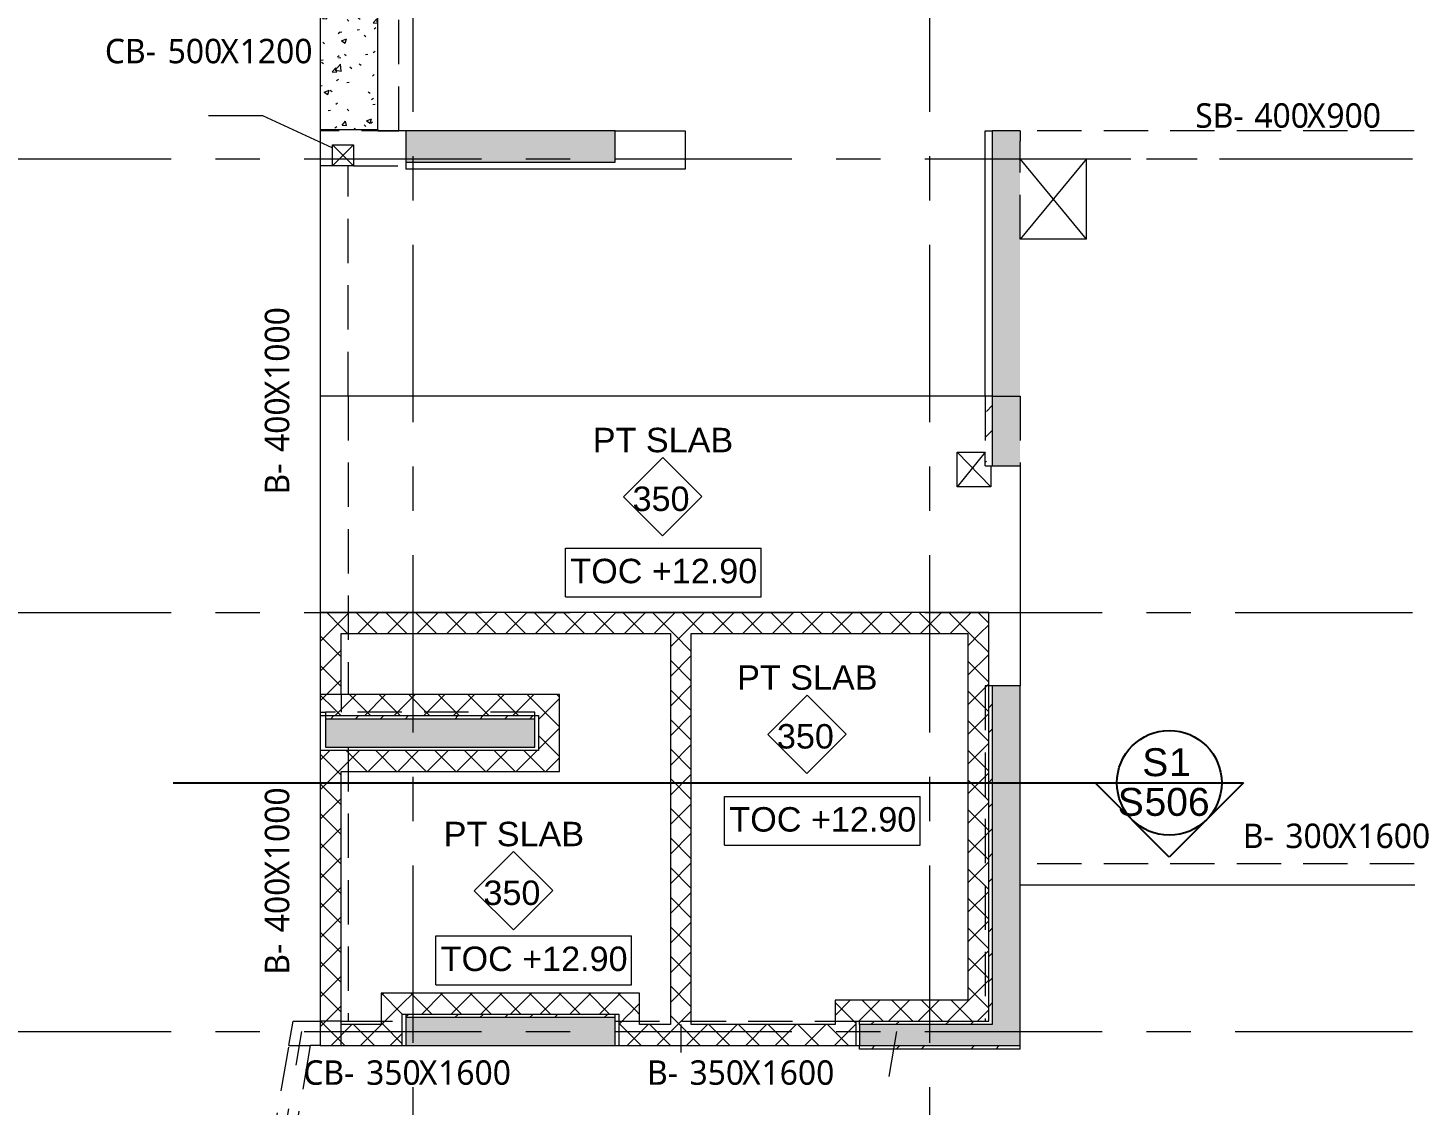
# Model space of a CAD drawing. Header units: millimetres. Extents: x 1499 to 248787, y -26353 to 51881.
# Drawn here: x 67345 to 87082, y 10286 to 25723 of the extents above; entities that cross this region are included whole.
import ezdxf

# ---------------------------------------------------------------- set-up
doc = ezdxf.new("R2010")
doc.units = ezdxf.units.MM
for name, pattern in [('00-SX_HIDDEN', [600, 400, -200]), ('Dashed __25x_', [952.5, 635, -317.5]), ('DASHED___25x_', [952.5, 635, -317.5]), ('Grid Line', [4445, 2540, -635, 635, -635]), ('HIDDEN 2', [1440, 960, -480])]:
    doc.linetypes.add(name, pattern=pattern)
for name, color, linetype, lineweight in [('A-DETL', 90, 'Continuous', 5), ('A-DETL-HDLN', 90, 'HIDDEN 2', 5), ('A-FLOR', 192, 'Continuous', 15), ('A-FLOR-HDLN', 190, 'Dashed __25x_', 5), ('A-FLOR-IDEN', 11, 'Continuous', 5), ('A-FLOR-PATT', 8, 'Continuous', 15), ('A-WALL-PATT', 111, 'Continuous', 15), ('G-ANNO-DIMS', 111, 'Continuous', 5), ('G-ANNO-TEXT', 231, 'Continuous', 5), ('I-WALL', 2, 'Continuous', 5), ('S-BEAM', 12, 'Continuous', 15), ('S-BEAM-HDLN', 1, 'DASHED___25x_', 5), ('S-BEAM-IDEN', 2, 'Continuous', 5), ('S-GRID', 1, 'Continuous', 5)]:
    doc.layers.add(name, color=color, linetype=linetype, lineweight=lineweight)
doc.styles.add('Arial_1', font='arial.ttf', dxfattribs={"height": 350})
doc.styles.add('Arial_3', font='arial.ttf', dxfattribs={"height": 400})
doc.styles.add('Trebuchet MS', font='trebuc.ttf', dxfattribs={"height": 350})
pattern_1 = [(45, (49092.77, 0), (-356.404, 356.404), []), (45, (49449.2, 0), (-356.404, 356.404), [252.016, -126.008])]
pattern_2 = [(45, (49092.77, 0), (-212.132, 212.132), []), (135, (49092.77, 0), (-212.132, -212.132), [])]
pattern_3 = [(50, (49092.8, 0), (728.7365, -63.756), [76.2, -838.2]), (355, (49092.8, 0), (-140.972, 764.228), [60.96, -670.56]), (100.451, (49153.5, -5.3), (587.77, 700.467), [64.76, -712.36]), (46.184, (49092.8, 203.2), (1084.316, -168.171), [114.3, -1257.3]), (96.636, (49183.1, 189.2), (949.61, 989.71), [97.14, -1068.54]), (351.184, (49092.8, 203.2), (949.62, 989.7), [91.44, -1005.84]), (21, (49194.4, 152.4), (606.458, -409.0606), [76.2, -838.2]), (326, (49194.4, 152.4), (247.208, 736.753), [60.96, -670.56]), (71.451, (49244.9, 118.3), (853.668, 327.685), [64.76, -712.36]), (37.5, (49092.77, 0), (12.3547, 338.2201), [33.528, -628.904, 33.528, -647.192, -673.1]), (37.5, (49092.77, 0), (12.3547, 338.2201), [-1343.152, 33.528, -639.572]), (7.5, (49092.77, 0), (267.279, 400.722), [33.528, -354.584, 33.528, -613.664, -256.54]), (7.5, (49092.77, 0), (267.279, 400.722), [-1035.304, 33.528, -223.012]), (327.5, (48866.2, 0), (542.3633, -22.9153), [33.528, -220.472, 33.528, -758.952, -1051.56]), (327.5, (48866.2, 0), (542.3633, -22.9153), [-1046.48, 33.528, -1018.032]), (317.5, (48764.6, 0), (592.517, 101.707), [33.528, -296.672, 33.528, -492.76, -746.76]), (317.5, (48764.6, 0), (592.517, 101.707), [-856.488, 33.528, -713.232])]

# ---------------------------------------------------------------- blocks, each defined once
blk = doc.blocks.new('BAI-AN_TAG_SLAB MARK-TYPE COMMENT_rfa 1_75 - BAI-AN_TAG_SLAB MARK-TYPE COMMENT-7641453-1ST FLOOR  FRAMING PLAN')
at = {"layer": 'A-FLOR-IDEN'}
for p, q in [((-2.8, 0), (0.019, 2.819)), ((2.819, 0.019), (0.019, 2.819)), ((-2.8, 0), (0, -2.8)), ((2.819, 0.019), (0, -2.8))]:
    blk.add_line(p, q, dxfattribs=at)
blk = doc.blocks.new('Spot Elevations - Spot Elevation _Str_ Plan_-5963248-1ST FLOOR  FRAMING PLAN')
at = {"layer": 'G-ANNO-DIMS'}
for p, q in [((-7, 4.125), (7, 4.125)), ((-7, 0.625), (-7, 4.125)), ((7, 0.625), (7, 4.125)), ((-7, 0.625), (7, 0.625))]:
    blk.add_line(p, q, dxfattribs=at)

msp = doc.modelspace()

# ---------------------------------------------------------------- hatches: boundary and pattern name
at = {"layer": 'A-FLOR-PATT', "lineweight": 5}
h = msp.add_hatch(dxfattribs=at)
h.set_pattern_fill('FP_14', color=256, style=0, pattern_type=2)
h.set_pattern_definition(pattern_3)
h.paths.add_polyline_path([(71982.5136, 24264.3012), (72361.585, 24264.3012), (72361.585, 26244.3279), (71712.5298, 26244.3279), (71712.5298, 27644.3279), (72361.585, 27644.3279), (72361.585, 34744.1759), (71762.5298, 34744.1759), (71762.5298, 35644.1759), (72361.585, 35644.1759), (72361.585, 36853.5306), (71537.5548, 36853.5252), (71537.5548, 24264.3012), (71712.5298, 24264.3012)])
h.paths.add_polyline_path([(72261.585, 27844.3279), (71762.5298, 27844.3279), (71762.5298, 28344.3279), (72261.585, 28344.3279), (72261.585, 28144.3279)])
h.paths.add_polyline_path([(72361.585, 37253.5306), (72361.585, 38120.2143), (71537.5548, 38120.2143), (71537.5548, 37253.5453), (72151.8996, 37253.5343)])
h = msp.add_hatch(dxfattribs=at)
h.set_pattern_fill('FP_14', color=256, style=0, pattern_type=2)
h.set_pattern_definition(pattern_3)
h.paths.add_polyline_path([(71982.5136, 24264.3012), (72361.585, 24264.3012), (72361.585, 26244.3279), (71712.5298, 26244.3279), (71712.5298, 27644.3279), (72361.585, 27644.3279), (72361.585, 34744.1759), (71762.5298, 34744.1759), (71762.5298, 35644.1759), (72361.585, 35644.1759), (72361.585, 36853.5306), (71537.5548, 36853.5252), (71537.5548, 24264.3012), (71712.5298, 24264.3012)])
h.paths.add_polyline_path([(72261.585, 27844.3279), (71762.5298, 27844.3279), (71762.5298, 28344.3279), (72261.585, 28344.3279), (72261.585, 28144.3279)])
h.paths.add_polyline_path([(72361.585, 37253.5306), (72361.585, 38120.2143), (71537.5548, 38120.2143), (71537.5548, 37253.5453), (72151.8996, 37253.5343)])
at = {"layer": 'A-WALL-PATT', "lineweight": 5}
for points in [[(73493.9668, 23794.1661), (75762.5298, 23794.1661), (75762.5298, 24244.1661), (72762.5298, 24244.1661), (72762.5298, 23794.1661), (73227.1746, 23794.1661)], [(81562.553, 19444.3012), (81562.553, 24244.3012), (81162.553, 24244.3012), (81162.553, 19444.3012), (81225.5994, 19444.3012)], [(81162.553, 11444.1661), (81562.553, 11444.1661), (81562.553, 16294.1661), (81162.553, 16294.1661), (81162.553, 12763.3333)], [(72762.5298, 15419.1661), (74612.5297, 15419.1661), (74612.5297, 15819.1661), (71612.5297, 15819.1661), (71612.5297, 15419.1661), (71837.5548, 15419.1661)], [(72762.5298, 11144.1571), (75762.5298, 11144.1661), (75762.5298, 11544.1571), (72762.5298, 11544.1571), (72762.5298, 11296.3201)], [(80011.119, 11144.1661), (81562.5299, 11144.1661), (81562.5299, 11444.1661), (79262.5299, 11444.1661), (79262.5299, 11144.1661), (79487.5354, 11144.1667)]]:
    msp.add_hatch(color=256, dxfattribs=at).paths.add_polyline_path(points)
h = msp.add_hatch(dxfattribs=at)
h.set_pattern_fill('FP_11', color=5, style=0, pattern_type=2)
h.set_pattern_definition(pattern_2)
h.paths.add_polyline_path([(71537.5548, 15969.1661), (71837.5548, 15969.1661), (71837.5548, 17344.1661), (71537.5548, 17344.1661), (71537.5548, 15994.6306)])
h = msp.add_hatch(dxfattribs=at)
h.set_pattern_fill('FP_11', color=5, style=0, pattern_type=2)
h.set_pattern_definition(pattern_2)
h.paths.add_polyline_path([(71537.5548, 15969.1661), (71837.5548, 15969.1661), (71837.5548, 17344.1661), (71537.5548, 17344.1661), (71537.5548, 15994.6306)])
h = msp.add_hatch(dxfattribs=at)
h.set_pattern_fill('FP_11', color=5, style=0, pattern_type=2)
h.set_pattern_definition(pattern_2)
h.paths.add_polyline_path([(80957.2899, 17044.1661), (81112.553, 17044.1661), (81112.553, 17344.1661), (71837.5548, 17344.1661), (71837.5548, 17044.1661), (80812.553, 17044.1661)])
h = msp.add_hatch(dxfattribs=at)
h.set_pattern_fill('FP_11', color=5, style=0, pattern_type=2)
h.set_pattern_definition(pattern_2)
h.paths.add_polyline_path([(80957.2899, 17044.1661), (81112.553, 17044.1661), (81112.553, 17344.1661), (71837.5548, 17344.1661), (71837.5548, 17044.1661), (80812.553, 17044.1661)])
h = msp.add_hatch(dxfattribs=at)
h.set_pattern_fill('FP_11', color=5, style=0, pattern_type=2)
h.set_pattern_definition(pattern_2)
h.paths.add_polyline_path([(76852.5113, 11444.1661), (76852.5113, 17044.1661), (76552.5113, 17044.1661), (76552.5113, 11444.1661)])
h = msp.add_hatch(dxfattribs=at)
h.set_pattern_fill('FP_11', color=5, style=0, pattern_type=2)
h.set_pattern_definition(pattern_2)
h.paths.add_polyline_path([(76852.5113, 11444.1661), (76852.5113, 17044.1661), (76552.5113, 17044.1661), (76552.5113, 11444.1661)])
h = msp.add_hatch(dxfattribs=at)
h.set_pattern_fill('FP_11', color=5, style=0, pattern_type=2)
h.set_pattern_definition(pattern_2)
h.paths.add_polyline_path([(80812.553, 11794.1661), (81112.553, 11794.1661), (81112.553, 17044.1661), (80812.553, 17044.1661), (80812.553, 12763.3333)])
h = msp.add_hatch(dxfattribs=at)
h.set_pattern_fill('FP_11', color=5, style=0, pattern_type=2)
h.set_pattern_definition(pattern_2)
h.paths.add_polyline_path([(80812.553, 11794.1661), (81112.553, 11794.1661), (81112.553, 17044.1661), (80812.553, 17044.1661), (80812.553, 12763.3333)])
h = msp.add_hatch(dxfattribs=at)
h.set_pattern_fill('FP_11', color=5, style=0, pattern_type=2)
h.set_pattern_definition(pattern_2)
h.paths.add_polyline_path([(73752.5266, 15869.1661), (74962.5297, 15869.1661), (74962.5297, 16169.1661), (71837.5548, 16169.1661), (71837.5548, 15969.1661), (71537.5548, 15969.1661), (71537.5548, 15869.1661), (71837.5548, 15869.1661)])
h = msp.add_hatch(dxfattribs=at)
h.set_pattern_fill('FP_11', color=5, style=0, pattern_type=2)
h.set_pattern_definition(pattern_2)
h.paths.add_polyline_path([(73752.5266, 15869.1661), (74962.5297, 15869.1661), (74962.5297, 16169.1661), (71837.5548, 16169.1661), (71837.5548, 15969.1661), (71537.5548, 15969.1661), (71537.5548, 15869.1661), (71837.5548, 15869.1661)])
h = msp.add_hatch(dxfattribs=at)
h.set_pattern_fill('FP_11', color=5, style=0, pattern_type=2)
h.set_pattern_definition(pattern_2)
h.paths.add_polyline_path([(74662.5297, 15069.1661), (74962.5297, 15069.1661), (74962.5297, 15869.1661), (74662.5297, 15869.1661), (74662.5297, 15252.8614)])
h = msp.add_hatch(dxfattribs=at)
h.set_pattern_fill('FP_11', color=5, style=0, pattern_type=2)
h.set_pattern_definition(pattern_2)
h.paths.add_polyline_path([(74662.5297, 15069.1661), (74962.5297, 15069.1661), (74962.5297, 15869.1661), (74662.5297, 15869.1661), (74662.5297, 15252.8614)])
h = msp.add_hatch(dxfattribs=at)
h.set_pattern_fill('FP_11', color=5, style=0, pattern_type=2)
h.set_pattern_definition(pattern_2)
h.paths.add_polyline_path([(71571.2147, 15069.1661), (74662.5297, 15069.1661), (74662.5297, 15369.1661), (71537.5548, 15369.1661), (71537.5548, 15069.1661)])
h = msp.add_hatch(dxfattribs=at)
h.set_pattern_fill('FP_11', color=5, style=0, pattern_type=2)
h.set_pattern_definition(pattern_2)
h.paths.add_polyline_path([(71571.2147, 15069.1661), (74662.5297, 15069.1661), (74662.5297, 15369.1661), (71537.5548, 15369.1661), (71537.5548, 15069.1661)])
h = msp.add_hatch(dxfattribs=at)
h.set_pattern_fill('FP_11', color=5, style=0, pattern_type=2)
h.set_pattern_definition(pattern_2)
h.paths.add_polyline_path([(71837.5548, 11444.1571), (71837.5548, 15069.1661), (71537.5548, 15069.1661), (71537.5548, 11444.1571), (71612.5297, 11444.1571)])
h = msp.add_hatch(dxfattribs=at)
h.set_pattern_fill('FP_11', color=5, style=0, pattern_type=2)
h.set_pattern_definition(pattern_2)
h.paths.add_polyline_path([(71837.5548, 11444.1571), (71837.5548, 15069.1661), (71537.5548, 15069.1661), (71537.5548, 11444.1571), (71612.5297, 11444.1571)])
h = msp.add_hatch(dxfattribs=at)
h.set_pattern_fill('FP_11', color=5, style=0, pattern_type=2)
h.set_pattern_definition(pattern_2)
h.paths.add_polyline_path([(72412.5298, 11444.1571), (72712.5298, 11444.1571), (72712.5298, 11894.1571), (72412.5298, 11894.1571), (72412.5298, 11494.1571)])
h = msp.add_hatch(dxfattribs=at)
h.set_pattern_fill('FP_11', color=5, style=0, pattern_type=2)
h.set_pattern_definition(pattern_2)
h.paths.add_polyline_path([(72412.5298, 11444.1571), (72712.5298, 11444.1571), (72712.5298, 11894.1571), (72412.5298, 11894.1571), (72412.5298, 11494.1571)])
h = msp.add_hatch(dxfattribs=at)
h.set_pattern_fill('FP_11', color=5, style=0, pattern_type=2)
h.set_pattern_definition(pattern_2)
h.paths.add_polyline_path([(74612.5297, 11594.1571), (76062.5298, 11594.1571), (76062.5298, 11894.1571), (72712.5298, 11894.1571), (72712.5298, 11594.1571), (73227.1746, 11594.1571)])
h = msp.add_hatch(dxfattribs=at)
h.set_pattern_fill('FP_11', color=5, style=0, pattern_type=2)
h.set_pattern_definition(pattern_2)
h.paths.add_polyline_path([(74612.5297, 11594.1571), (76062.5298, 11594.1571), (76062.5298, 11894.1571), (72712.5298, 11894.1571), (72712.5298, 11594.1571), (73227.1746, 11594.1571)])
h = msp.add_hatch(dxfattribs=at)
h.set_pattern_fill('FP_11', color=5, style=0, pattern_type=2)
h.set_pattern_definition(pattern_2)
h.paths.add_polyline_path([(76112.5298, 11444.1571), (76112.5298, 11894.1571), (76062.5298, 11894.1571), (76062.5298, 11594.1571), (75812.5298, 11592.7286), (75812.5298, 11444.1571)])
h = msp.add_hatch(dxfattribs=at)
h.set_pattern_fill('FP_11', color=5, style=0, pattern_type=2)
h.set_pattern_definition(pattern_2)
h.paths.add_polyline_path([(76112.5298, 11444.1571), (76112.5298, 11894.1571), (76062.5298, 11894.1571), (76062.5298, 11594.1571), (75812.5298, 11592.7286), (75812.5298, 11444.1571)])
h = msp.add_hatch(dxfattribs=at)
h.set_pattern_fill('FP_11', color=5, style=0, pattern_type=2)
h.set_pattern_definition(pattern_2)
h.paths.add_polyline_path([(78912.5299, 11444.1571), (79212.5299, 11444.1571), (79212.5299, 11794.1661), (78912.5299, 11794.1661), (78912.5299, 11459.1661)])
h = msp.add_hatch(dxfattribs=at)
h.set_pattern_fill('FP_11', color=5, style=0, pattern_type=2)
h.set_pattern_definition(pattern_2)
h.paths.add_polyline_path([(78912.5299, 11444.1571), (79212.5299, 11444.1571), (79212.5299, 11794.1661), (78912.5299, 11794.1661), (78912.5299, 11459.1661)])
h = msp.add_hatch(dxfattribs=at)
h.set_pattern_fill('FP_11', color=5, style=0, pattern_type=2)
h.set_pattern_definition(pattern_2)
h.paths.add_polyline_path([(81062.553, 11494.1661), (81112.553, 11494.1661), (81112.553, 11794.1661), (79212.5299, 11794.1661), (79212.5299, 11494.1661), (80812.553, 11494.1661)])
h = msp.add_hatch(dxfattribs=at)
h.set_pattern_fill('FP_11', color=5, style=0, pattern_type=2)
h.set_pattern_definition(pattern_2)
h.paths.add_polyline_path([(81062.553, 11494.1661), (81112.553, 11494.1661), (81112.553, 11794.1661), (79212.5299, 11794.1661), (79212.5299, 11494.1661), (80812.553, 11494.1661)])
h = msp.add_hatch(dxfattribs=at)
h.set_pattern_fill('FP_11', color=5, style=0, pattern_type=2)
h.set_pattern_definition(pattern_2)
h.paths.add_polyline_path([(72712.5298, 11144.1571), (72712.5298, 11444.1571), (71537.5548, 11444.1571), (71537.5548, 11144.1571)])
h = msp.add_hatch(dxfattribs=at)
h.set_pattern_fill('FP_11', color=5, style=0, pattern_type=2)
h.set_pattern_definition(pattern_2)
h.paths.add_polyline_path([(72712.5298, 11144.1571), (72712.5298, 11444.1571), (71537.5548, 11444.1571), (71537.5548, 11144.1571)])
h = msp.add_hatch(dxfattribs=at)
h.set_pattern_fill('FP_11', color=5, style=0, pattern_type=2)
h.set_pattern_definition(pattern_2)
h.paths.add_polyline_path([(75812.5298, 11144.1571), (79212.5299, 11144.1661), (79212.5299, 11444.1571), (75812.5298, 11444.1571), (75812.5298, 11144.1661)])
h = msp.add_hatch(dxfattribs=at)
h.set_pattern_fill('FP_11', color=5, style=0, pattern_type=2)
h.set_pattern_definition(pattern_2)
h.paths.add_polyline_path([(75812.5298, 11144.1571), (79212.5299, 11144.1661), (79212.5299, 11444.1571), (75812.5298, 11444.1571), (75812.5298, 11144.1661)])
at = {"layer": 'I-WALL'}
h = msp.add_hatch(dxfattribs=at)
h.set_pattern_fill('FP_4', color=1, style=0, pattern_type=2)
h.set_pattern_definition(pattern_1)
h.paths.add_polyline_path([(81062.553, 19444.3012), (81162.553, 19444.3012), (81162.553, 20444.3012), (81062.553, 20444.3012), (81062.553, 19609.0917)])
h = msp.add_hatch(dxfattribs=at)
h.set_pattern_fill('FP_4', color=1, style=0, pattern_type=2)
h.set_pattern_definition(pattern_1)
h.paths.add_polyline_path([(81112.553, 11494.1661), (81162.553, 11494.1661), (81162.553, 16294.1661), (81112.553, 16294.1661), (81112.553, 11794.1661)])
h = msp.add_hatch(dxfattribs=at)
h.set_pattern_fill('FP_4', color=1, style=0, pattern_type=2)
h.set_pattern_definition(pattern_1)
h.paths.add_polyline_path([(71620.1705, 15819.1661), (74612.5297, 15819.1661), (74612.5297, 15869.1661), (71612.5297, 15869.1661), (71612.5297, 15819.1661)])
h = msp.add_hatch(dxfattribs=at)
h.set_pattern_fill('FP_4', color=1, style=0, pattern_type=2)
h.set_pattern_definition(pattern_1)
h.paths.add_polyline_path([(75488.4894, 11544.1571), (75762.5298, 11544.1571), (75762.5298, 11594.1571), (72762.5298, 11594.1571), (72762.5298, 11544.1571), (74612.5297, 11544.1571)])
h = msp.add_hatch(dxfattribs=at)
h.set_pattern_fill('FP_4', color=1, style=0, pattern_type=2)
h.set_pattern_definition(pattern_1)
h.paths.add_polyline_path([(80011.119, 11094.1661), (81562.553, 11094.1661), (81562.5299, 11144.1661), (79262.5299, 11144.1571), (79262.5299, 11094.1661)])
h.paths.add_polyline_path([(81162.553, 11444.1661), (81162.553, 11494.1661), (79262.5299, 11494.1661), (79262.5299, 11444.1661), (81125.053, 11444.1661)])

# ---------------------------------------------------------------- linework, layer by layer
at = {"layer": 'A-DETL', "lineweight": 13}
for p, q in [((72012.5298, 24044.1661), (71712.5298, 23744.1661)), ((71712.5298, 24044.1661), (72012.5298, 23744.1661)), ((82512.5299, 22694.1661), (81562.553, 23844.3012)), ((82512.5299, 23844.3012), (81562.553, 22694.1661)), ((81062.553, 19644.1661), (80662.553, 19144.1661)), ((80662.553, 19644.1661), (81142.553, 19144.1661))]:
    msp.add_line(p, q, dxfattribs=at)
at = {"layer": 'A-DETL'}
msp.add_line((82512.5299, 22694.1661), (82512.5299, 23844.3012), dxfattribs=at)
at = {"layer": 'A-DETL', "lineweight": 25}
for p, q in [((69431.4824, 14906.0606), (82949.8233, 14906.0606)), ((82637.323, 14906.0608), (82949.8233, 14906.0608)), ((83699.8237, 13843.561), (82637.323, 14906.0608)), ((82949.8233, 14906.0601), (84449.8233, 14906.0601)), ((84762.3221, 14906.0601), (83699.8237, 13843.561)), ((84449.8233, 14906.0601), (84762.3221, 14906.0601))]:
    msp.add_line(p, q, dxfattribs=at)
msp.add_circle((83699.8233, 14906.0604), 750, dxfattribs=at)
at = {"layer": 'A-DETL-HDLN', "linetype": '00-SX_HIDDEN'}
msp.add_line((76702.5113, 11444.1661), (76702.5113, 10844.1661), dxfattribs=at)
at = {"layer": 'A-FLOR'}
for p, q in [((71537.5548, 36853.5453), (71537.5548, 24264.3012)), ((72361.585, 24264.3012), (72361.585, 36853.5306)), ((71537.5548, 24264.3012), (72361.585, 24264.3012)), ((71537.5548, 24264.2516), (71537.5548, 17344.1661)), ((71712.5298, 24044.1661), (72012.5298, 24044.1661)), ((71712.5298, 23744.1661), (71712.5298, 24044.1661)), ((72012.5298, 24044.1661), (72012.5298, 23744.1661)), ((72012.5298, 23744.1661), (71712.5298, 23744.1661)), ((82512.5299, 22694.1661), (81562.553, 22694.1661)), ((81162.553, 20444.3012), (71537.5548, 20444.3012)), ((80662.553, 19144.1661), (80662.553, 19644.1661)), ((80662.553, 19644.1661), (81062.553, 19644.1661)), ((81142.553, 19444.3012), (81142.553, 19144.1661)), ((81562.553, 19444.3012), (81562.553, 16294.1661)), ((81142.553, 19144.1661), (80662.553, 19144.1661)), ((71537.5548, 15869.1661), (71537.5548, 15369.1661)), ((81562.553, 13444.2922), (90062.5689, 13444.2922)), ((72712.5298, 11144.1661), (72762.5298, 11144.1661)), ((75762.5298, 11144.1661), (75812.5298, 11144.1661)), ((79212.5299, 11144.1661), (79262.5299, 11144.1661))]:
    msp.add_line(p, q, dxfattribs=at)
at = {"layer": 'A-FLOR-HDLN'}
for p, q in [((81562.553, 22694.1661), (81562.553, 24094.1661)), ((81062.553, 20444.3012), (81062.553, 19644.1661)), ((81162.6026, 20444.3012), (81562.553, 20444.3012)), ((81562.553, 20444.3012), (81562.553, 19444.3508)), ((81142.553, 19444.3012), (81162.5034, 19444.3012)), ((81162.5034, 16294.1661), (81062.553, 16294.1661)), ((81062.553, 16294.1661), (81062.553, 11494.1661)), ((71837.5548, 16169.1661), (71837.5548, 15919.1661)), ((74612.5297, 15919.1661), (71612.5297, 15919.1661)), ((74612.5297, 15819.2157), (74612.5297, 15919.1661)), ((90062.553, 13744.2832), (81562.553, 13744.2832)), ((71837.5548, 11494.1571), (71937.5052, 11494.1571)), ((72762.5298, 11594.1571), (72762.5298, 11544.2067)), ((75762.5298, 11544.2067), (75762.5298, 11594.1571)), ((71393.7377, 11144.1571), (70630.8492, 6689.1149)), ((71537.5052, 11144.1571), (71393.7377, 11144.1571))]:
    msp.add_line(p, q, dxfattribs=at)
at = {"layer": 'I-WALL', "lineweight": 15}
for p, q in [((75762.5298, 24244.1661), (72762.5298, 24244.1661)), ((72762.5298, 24244.1661), (72762.5298, 23794.1661)), ((75762.5298, 23794.1661), (75762.5298, 24244.1661)), ((81562.553, 24244.3012), (81162.553, 24244.3012)), ((81162.553, 24244.3012), (81162.553, 19444.3012)), ((72762.5298, 23794.1661), (75762.5298, 23794.1661)), ((81162.553, 19444.3012), (81562.553, 19444.3012)), ((71537.5548, 17344.1661), (71537.5548, 15869.1661)), ((81112.553, 17344.1661), (71537.5548, 17344.1661)), ((81112.553, 11494.1661), (81112.553, 17344.1661)), ((71837.5548, 16169.1661), (71837.5548, 17044.1661)), ((71837.5548, 17044.1661), (76552.5113, 17044.1661)), ((76552.5113, 17044.1661), (76552.5113, 11444.1661)), ((76852.5113, 17044.1661), (80812.553, 17044.1661)), ((76852.5113, 11444.1661), (76852.5113, 17044.1661)), ((80812.553, 17044.1661), (80812.553, 11794.1661)), ((81162.553, 16294.1661), (81162.553, 11444.1661)), ((81562.553, 16294.1661), (81162.553, 16294.1661)), ((81562.553, 11444.1661), (81562.553, 16294.1661)), ((74962.5297, 16169.1661), (71837.5548, 16169.1661)), ((74962.5297, 15069.1661), (74962.5297, 16169.1661)), ((71537.5548, 15869.1661), (74662.5297, 15869.1661)), ((74612.5297, 15819.1661), (71612.5297, 15819.1661)), ((71612.5297, 15819.1661), (71612.5297, 15419.1661)), ((74612.5297, 15419.1661), (74612.5297, 15819.1661)), ((74662.5297, 15869.1661), (74662.5297, 15369.1661)), ((71612.5297, 15419.1661), (74612.5297, 15419.1661)), ((74662.5297, 15369.1661), (71537.5548, 15369.1661)), ((71537.5548, 15369.1661), (71537.5548, 11144.1571)), ((71837.5548, 15069.1661), (74962.5297, 15069.1661)), ((71837.5548, 11444.1571), (71837.5548, 15069.1661)), ((76112.5298, 11894.1571), (72412.5298, 11894.1571)), ((72412.5298, 11894.1571), (72412.5298, 11444.1571)), ((76112.5298, 11444.1571), (76112.5298, 11894.1571)), ((80812.553, 11794.1661), (78912.5299, 11794.1661)), ((78912.5299, 11794.1661), (78912.5299, 11444.1571)), ((72712.5298, 11144.1571), (72712.5298, 11594.1571)), ((72712.5298, 11594.1571), (75812.5298, 11594.1571)), ((75762.5298, 11544.1571), (72762.5298, 11544.1571)), ((72762.5298, 11544.1571), (72762.5298, 11144.1571)), ((75762.5298, 11144.1571), (75762.5298, 11544.1571)), ((75812.5298, 11594.1571), (75812.5298, 11144.1571)), ((79212.5299, 11144.1571), (79212.5299, 11494.1661)), ((79212.5299, 11494.1661), (81112.553, 11494.1661)), ((72412.5298, 11444.1571), (71837.5548, 11444.1571)), ((76552.5113, 11444.1571), (76112.5298, 11444.1571)), ((78912.5299, 11444.1571), (76852.5113, 11444.1571)), ((81162.553, 11444.1661), (79262.5299, 11444.1661)), ((79262.5299, 11444.1661), (79262.5299, 11144.1661)), ((81562.5299, 11144.1661), (81562.5299, 11444.1661)), ((71537.5548, 11144.1571), (72712.5298, 11144.1571)), ((72762.5298, 11144.1571), (75762.5298, 11144.1571)), ((75812.5298, 11144.1571), (79212.5299, 11144.1571)), ((79262.5299, 11144.1661), (81562.5299, 11144.1661))]:
    msp.add_line(p, q, dxfattribs=at)
at = {"layer": 'I-WALL'}
for p, q in [((75762.5298, 24244.1661), (76762.5298, 24244.1661)), ((76762.5298, 24244.1661), (76762.5298, 23694.1661)), ((81062.553, 20444.3012), (81062.553, 24244.3012)), ((81062.553, 24244.3012), (81162.553, 24244.3012)), ((72762.5298, 23794.1661), (72762.5298, 23694.1661)), ((76762.5298, 23694.1661), (72762.5298, 23694.1661)), ((81062.553, 19444.3012), (81062.553, 19644.1661)), ((81062.553, 19444.3012), (81142.553, 19444.3012)), ((79262.5299, 11094.1661), (79262.5299, 11144.1661)), ((81562.553, 11094.1661), (79262.5299, 11094.1661)), ((81562.553, 11094.1661), (81562.553, 11144.1661))]:
    msp.add_line(p, q, dxfattribs=at)
at = {"layer": 'S-BEAM'}
msp.add_line((81562.553, 23844.3012), (82512.5299, 23844.3012), dxfattribs=at)
at = {"layer": 'S-BEAM-HDLN'}
for p, q in [((72661.585, 24244.1661), (72661.585, 34644.1759)), ((72761.4026, 24244.1661), (71537.5548, 24244.1661)), ((72361.585, 24264.2516), (72361.585, 24244.1661)), ((72361.585, 24244.1661), (72661.585, 24244.1661)), ((72761.4026, 24244.1661), (72761.4026, 23744.1661)), ((81562.553, 24244.3012), (81562.553, 24094.2157)), ((90062.553, 24244.3012), (81562.553, 24244.3012)), ((71712.4802, 23744.1661), (71537.5548, 23744.1661)), ((71937.5548, 20444.3012), (71937.5548, 23744.1661)), ((72012.5794, 23744.1661), (72761.4026, 23744.1661)), ((82512.5795, 23844.3012), (87361.5354, 23844.3012)), ((71937.5548, 20444.3012), (71937.5548, 16169.1661)), ((71837.5548, 16169.1661), (71537.5548, 16169.1661)), ((71537.5548, 15919.1661), (71612.5297, 15919.1661)), ((71612.5297, 15919.1661), (71612.5297, 15819.2157)), ((71937.5548, 15419.1661), (71937.5548, 11494.1571)), ((71089.3676, 11144.1571), (71149.308, 11494.1571)), ((71149.308, 11494.1571), (71537.5548, 11494.1571)), ((71837.5052, 11494.1571), (71537.5548, 11494.1571)), ((71937.5548, 11494.1571), (72762.5298, 11494.1571)), ((75762.5299, 11494.1571), (79212.482, 11494.1571)), ((79262.5299, 11444.2157), (79262.5299, 11494.1571)), ((71837.5548, 11144.1571), (71837.5548, 11444.1075)), ((70335.0786, 6739.7626), (71089.3676, 11144.1571)), ((71089.3676, 11144.1571), (71393.7352, 11144.1571))]:
    msp.add_line(p, q, dxfattribs=at)
at = {"layer": 'S-BEAM-IDEN'}
for p, q in [((70716.3936, 24458.3442), (69937.9045, 24458.3442)), ((71707.9761, 24001.763), (70716.3936, 24458.3442))]:
    msp.add_line(p, q, dxfattribs=at)
at = {"layer": 'S-GRID', "linetype": 'Grid Line'}
for p, q in [((72862.5298, 49281.3629), (72862.5298, -905.3457)), ((80262.5298, 49281.3629), (80262.5298, 351.3451)), ((44638.2669, 23844.1661), (162896.494, 23844.1661)), ((44638.2669, 17344.1661), (162896.494, 17344.1661)), ((44638.2669, 11344.1661), (162896.494, 11344.1661)), ((67656.8551, -9789.5828), (71275.7119, 11344.1819)), ((75936.3377, -11207.3866), (79797.974, 11344.1858))]:
    msp.add_line(p, q, dxfattribs=at)

# ---------------------------------------------------------------- block references
at = {"layer": 'A-FLOR-IDEN', "xscale": 199.9999999999999, "yscale": 199.9999999999999, "zscale": 199.9999999999999}
for p in [(76440.0126, 19001.5069), (78507.611, 15599.7231), (74303.7812, 13358.9484)]:
    msp.add_blockref('BAI-AN_TAG_SLAB MARK-TYPE COMMENT_rfa 1_75 - BAI-AN_TAG_SLAB MARK-TYPE COMMENT-7641453-1ST FLOOR  FRAMING PLAN', p, dxfattribs=at)
at = {"layer": 'G-ANNO-DIMS', "xscale": 199.9999999999999, "yscale": 199.9999999999999, "zscale": 199.9999999999999}
for p in [(76452.2335, 17443.9525), (78730.2127, 13887.1453), (74594.9872, 11890.0994)]:
    msp.add_blockref('Spot Elevations - Spot Elevation _Str_ Plan_-5963248-1ST FLOOR  FRAMING PLAN', p, dxfattribs=at)

# ---------------------------------------------------------------- texts
at = {"layer": 'A-FLOR-IDEN', "char_height": 350, "attachment_point": 1, "style": 'Arial_1'}
for s, insert, width in [('PT SLAB', (75441.9354, 19990.7889), 2469.1975), ('350', (76011.6854, 19149.2842), 1010.12625), ('PT SLAB', (77509.5338, 16589.0051), 2469.1975), ('350', (78079.2838, 15747.5004), 1010.12625), ('PT SLAB', (73305.7041, 14348.2304), 2469.1975), ('350', (73875.4541, 13506.7257), 1010.12625)]:
    msp.add_mtext(s, dxfattribs=dict(at, insert=insert, width=width))
at = {"layer": 'G-ANNO-DIMS', "char_height": 350, "width": 3196.54358, "attachment_point": 1, "line_spacing_factor": 0.941778, "style": 'Arial_1'}
for insert in [(75120.3404, 18114.814), (77398.3196, 14558.0068), (73263.0941, 12560.9609)]:
    msp.add_mtext('TOC +12.90', dxfattribs=dict(at, insert=insert))
at = {"layer": 'G-ANNO-TEXT', "color": 7, "char_height": 400, "attachment_point": 1, "style": 'Arial_3'}
for s, insert, width in [('S', (83312.515, 15401.7402), 464.97875), ('1', (83696.1608, 15401.7402), 384.81), ('S', (82961.354, 14833.3607), 464.97875), ('506', (83344.9998, 14833.3607), 1154.43)]:
    msp.add_mtext(s, dxfattribs=dict(at, insert=insert, width=width))
at = {"layer": 'S-BEAM-IDEN', "char_height": 350, "attachment_point": 1, "style": 'Trebuchet MS'}
for s, insert, width in [('CB- ', (68452.6173, 25561.2947), 1090.295), ('500', (69352.2007, 25561.2947), 913.92375), ('X', (70106.2632, 25561.2947), 336.70875), ('1200', (70384.0757, 25561.2947), 1218.565), ('SB- ', (84070.8322, 24638.3648), 1026.16), ('400', (84917.4989, 24638.3648), 913.92375), ('X', (85671.5614, 24638.3648), 336.70875), ('900', (85949.3739, 24638.3648), 913.92375), ('B- ', (84753.0706, 14322.3079), 737.5525), ('300', (85361.6123, 14322.3079), 913.92375), ('X', (86115.6748, 14322.3079), 336.70875), ('1600', (86393.4873, 14322.3079), 1218.565), ('CB- ', (71294.9302, 10932.0351), 1090.295), ('350', (72194.5136, 10932.0351), 913.92375), ('X', (72948.5761, 10932.0351), 336.70875), ('1600', (73226.3886, 10932.0351), 1218.565), ('B- ', (76218.0666, 10932.0351), 737.5525), ('350', (76826.6083, 10932.0351), 913.92375), ('X', (77580.6708, 10932.0351), 336.70875), ('1600', (77858.4833, 10932.0351), 1218.565)]:
    msp.add_mtext(s, dxfattribs=dict(at, insert=insert, width=width))
at = {"layer": 'S-BEAM-IDEN', "char_height": 350, "attachment_point": 1, "rotation": 90, "style": 'Trebuchet MS'}
for s, insert, width in [('1000', (70743.4912, 20676.0087), 1218.565), ('X', (70743.4912, 20398.1962), 336.70875), ('400', (70743.4912, 19644.1337), 913.92375), ('B- ', (70743.4912, 19035.592), 737.5525), ('1000', (70743.4912, 13798.3735), 1218.565), ('X', (70743.4912, 13520.561), 336.70875), ('400', (70743.4912, 12766.4985), 913.92375), ('B- ', (70743.4912, 12157.9569), 737.5525)]:
    msp.add_mtext(s, dxfattribs=dict(at, insert=insert, width=width))

doc.saveas('drawing.dxf')
